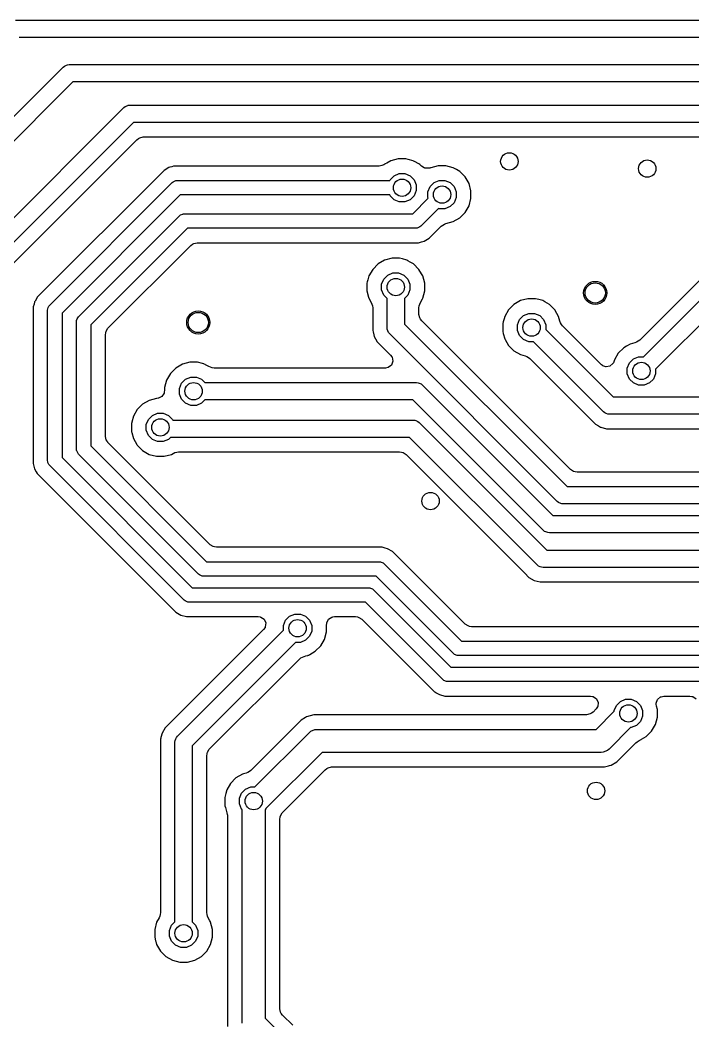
# Model space of a CAD drawing. Header units: inches. Extents: x 0.01 to 5.35, y 0.01 to 3.37.
# Drawn here: x 1.078 to 1.537, y 1.194 to 1.876 of the extents above; entities that cross this region are included whole.
import ezdxf

# ---------------------------------------------------------------- set-up
doc = ezdxf.new("R2010")
doc.units = ezdxf.units.IN
doc.header["$MEASUREMENT"] = 0
doc.layers.add('BLACK', color=250, linetype='CONTINUOUS')

msp = doc.modelspace()

# ---------------------------------------------------------------- linework, layer by layer
at = {"layer": 'BLACK', "linetype": 'CONTINUOUS'}
for p, q in [((1.07507, 1.87586), (2.10019, 1.87586)), ((2.10263, 1.86405), (1.07752, 1.86405)), ((0.88086, 1.61717), (1.10748, 1.84378)), ((1.10748, 1.84378), (1.10837, 1.84452)), ((1.10837, 1.84452), (1.10972, 1.84507)), ((1.10972, 1.84507), (1.1105, 1.8454)), ((1.1105, 1.8454), (1.11165, 1.84551)), ((1.11165, 1.84551), (2.13737, 1.84551)), ((1.1141, 1.8337), (0.88748, 1.60708)), ((2.13737, 1.8337), (1.1141, 1.8337)), ((0.89094, 1.55835), (1.14882, 1.81622)), ((1.14882, 1.81622), (1.14971, 1.81696)), ((1.14971, 1.81696), (1.15157, 1.81773)), ((1.15157, 1.81773), (1.15184, 1.81784)), ((1.15184, 1.81784), (1.15299, 1.81795)), ((1.15299, 1.81795), (2.04687, 1.81795)), ((1.15544, 1.80614), (0.89929, 1.55)), ((2.05255, 1.80614), (1.15544, 1.80614)), ((0.93712, 1.57388), (1.1576, 1.79435)), ((1.1576, 1.79435), (1.15871, 1.79519)), ((1.15871, 1.79519), (1.15962, 1.79568)), ((1.15962, 1.79568), (1.16196, 1.79628)), ((1.16196, 1.79628), (2.0548, 1.79628)), ((1.33073, 1.78001), (1.32803, 1.77845)), ((1.33574, 1.78135), (1.33073, 1.78001)), ((1.33073, 1.78001), (1.33073, 1.78001)), ((1.33073, 1.78001), (1.33073, 1.78001)), ((1.34093, 1.78135), (1.33574, 1.78135)), ((1.3426, 1.7809), (1.34093, 1.78135)), ((1.34093, 1.78135), (1.34093, 1.78135)), ((1.34594, 1.78001), (1.3426, 1.7809)), ((1.3426, 1.7809), (1.3426, 1.7809)), ((1.34623, 1.77984), (1.34594, 1.78001)), ((1.34685, 1.77948), (1.34623, 1.77984)), ((1.34975, 1.77781), (1.34685, 1.77948)), ((1.34685, 1.77948), (1.34685, 1.77948)), ((1.17619, 1.77347), (1.08998, 1.68727)), ((1.17956, 1.77542), (1.17619, 1.77347)), ((1.18018, 1.77559), (1.17956, 1.77542)), ((1.18144, 1.77592), (1.18018, 1.77559)), ((1.18018, 1.77559), (1.18018, 1.77559)), ((1.1827, 1.77626), (1.18144, 1.77592)), ((1.18332, 1.77643), (1.1827, 1.77626)), ((1.1827, 1.77626), (1.1827, 1.77626)), ((1.32275, 1.77643), (1.18332, 1.77643)), ((1.32451, 1.77676), (1.32275, 1.77643)), ((1.32457, 1.77678), (1.32451, 1.77676)), ((1.32593, 1.77731), (1.32457, 1.77678)), ((1.32595, 1.77731), (1.32593, 1.77731)), ((1.32663, 1.77764), (1.32595, 1.77731)), ((1.32692, 1.77781), (1.32663, 1.77764)), ((1.32803, 1.77845), (1.32692, 1.77781)), ((1.35044, 1.77741), (1.34975, 1.77781)), ((1.35157, 1.77627), (1.35044, 1.77741)), ((1.35044, 1.77741), (1.35044, 1.77741)), ((1.35044, 1.77741), (1.35044, 1.77741)), ((1.35343, 1.77511), (1.35157, 1.77627)), ((1.35376, 1.775), (1.35343, 1.77511)), ((1.35651, 1.77487), (1.35376, 1.775)), ((1.35723, 1.77504), (1.35651, 1.77487)), ((1.35782, 1.77524), (1.35723, 1.77504)), ((1.35798, 1.77529), (1.35782, 1.77523)), ((1.35782, 1.77523), (1.35782, 1.77524)), ((1.363, 1.77663), (1.35798, 1.77529)), ((1.36818, 1.77663), (1.363, 1.77663)), ((1.37069, 1.77596), (1.36818, 1.77663)), ((1.36818, 1.77663), (1.36818, 1.77663)), ((1.3732, 1.77529), (1.37069, 1.77596)), ((1.37537, 1.77404), (1.3732, 1.77529)), ((1.37769, 1.7727), (1.37537, 1.77404)), ((1.38136, 1.76903), (1.37769, 1.7727)), ((1.18179, 1.76512), (1.18253, 1.76574)), ((1.18253, 1.76574), (1.18379, 1.76626)), ((1.18253, 1.76574), (1.18253, 1.76574)), ((1.18379, 1.76626), (1.18431, 1.76647)), ((1.18431, 1.76647), (1.18527, 1.76657)), ((1.18431, 1.76647), (1.18431, 1.76647)), ((1.18527, 1.76657), (1.32993, 1.76657)), ((1.32993, 1.76657), (1.33015, 1.76711)), ((1.33015, 1.76711), (1.33287, 1.76983)), ((1.33287, 1.76983), (1.33642, 1.7713)), ((1.33642, 1.7713), (1.34026, 1.7713)), ((1.34026, 1.7713), (1.34381, 1.76983)), ((1.34381, 1.76983), (1.34652, 1.76711)), ((1.34652, 1.76711), (1.34799, 1.76356)), ((1.36012, 1.76511), (1.36367, 1.76658)), ((1.36367, 1.76658), (1.36751, 1.76658)), ((1.36751, 1.76658), (1.37106, 1.76511)), ((1.38395, 1.76453), (1.38136, 1.76903)), ((1.09833, 1.68167), (1.18179, 1.76512)), ((1.34799, 1.75972), (1.34652, 1.75618)), ((1.34799, 1.76356), (1.34799, 1.75972)), ((1.35594, 1.75885), (1.35741, 1.7624)), ((1.35741, 1.7624), (1.36012, 1.76511)), ((1.37106, 1.76511), (1.37377, 1.7624)), ((1.37377, 1.7624), (1.37524, 1.75885)), ((1.3853, 1.75952), (1.38395, 1.76453)), ((1.3853, 1.75433), (1.3853, 1.75952)), ((1.1873, 1.75672), (1.10673, 1.67615)), ((1.32993, 1.75672), (1.1873, 1.75672)), ((1.33015, 1.75618), (1.32993, 1.75672)), ((1.33287, 1.75346), (1.33015, 1.75618)), ((1.33642, 1.75199), (1.33287, 1.75346)), ((1.34381, 1.75346), (1.34026, 1.75199)), ((1.34652, 1.75618), (1.34381, 1.75346)), ((1.34563, 1.74393), (1.35616, 1.75446)), ((1.35594, 1.75501), (1.35594, 1.75885)), ((1.35616, 1.75446), (1.35594, 1.75501)), ((1.37524, 1.75501), (1.37377, 1.75146)), ((1.37524, 1.75885), (1.37524, 1.75501)), ((1.38395, 1.74932), (1.3853, 1.75433)), ((1.34026, 1.75199), (1.33642, 1.75199)), ((1.36312, 1.7475), (1.35115, 1.73553)), ((1.36367, 1.74728), (1.36312, 1.7475)), ((1.36751, 1.74728), (1.36367, 1.74728)), ((1.37106, 1.74875), (1.36751, 1.74728)), ((1.37377, 1.75146), (1.37106, 1.74875)), ((1.38136, 1.74483), (1.38395, 1.74932)), ((1.11802, 1.67379), (1.18671, 1.74249)), ((1.18671, 1.74249), (1.18745, 1.7431)), ((1.18745, 1.7431), (1.18899, 1.74373)), ((1.18745, 1.7431), (1.18745, 1.7431)), ((1.18899, 1.74373), (1.18923, 1.74383)), ((1.18923, 1.74383), (1.19019, 1.74393)), ((1.18923, 1.74383), (1.18923, 1.74383)), ((1.19019, 1.74393), (1.34563, 1.74393)), ((1.36827, 1.73725), (1.3732, 1.73857)), ((1.3732, 1.73857), (1.37769, 1.74116)), ((1.37769, 1.74116), (1.38136, 1.74483)), ((1.19223, 1.73409), (1.12642, 1.66828)), ((1.34767, 1.73409), (1.19223, 1.73409)), ((1.34863, 1.73418), (1.34767, 1.73409)), ((1.34918, 1.73441), (1.34863, 1.73418)), ((1.34863, 1.73418), (1.34863, 1.73418)), ((1.3504, 1.73491), (1.34918, 1.73441)), ((1.35115, 1.73553), (1.3504, 1.73491)), ((1.3504, 1.73491), (1.3504, 1.73491)), ((1.3595, 1.72993), (1.3618, 1.73224)), ((1.3618, 1.73224), (1.36491, 1.73535)), ((1.36491, 1.73535), (1.36603, 1.73618)), ((1.36603, 1.73618), (1.3672, 1.73682)), ((1.3672, 1.73682), (1.36827, 1.73725)), ((1.35149, 1.72473), (1.35337, 1.72523)), ((1.35337, 1.72523), (1.35675, 1.72718)), ((1.35675, 1.72718), (1.3595, 1.72993)), ((1.3595, 1.72993), (1.3595, 1.72993)), ((1.138, 1.66591), (1.19439, 1.7223)), ((1.19439, 1.7223), (1.1955, 1.72313)), ((1.1955, 1.72313), (1.19641, 1.72363)), ((1.19641, 1.72363), (1.19875, 1.72422)), ((1.19875, 1.72422), (1.34961, 1.72422)), ((1.34961, 1.72422), (1.35149, 1.72473)), ((1.34961, 1.72422), (1.34961, 1.72422)), ((1.56065, 1.71837), (1.5002, 1.65792)), ((1.32649, 1.7123), (1.322, 1.70971)), ((1.3315, 1.71364), (1.32649, 1.7123)), ((1.32649, 1.7123), (1.32649, 1.7123)), ((1.33669, 1.71364), (1.3315, 1.71364)), ((1.33859, 1.71313), (1.33669, 1.71364)), ((1.33669, 1.71364), (1.33669, 1.71364)), ((1.3417, 1.7123), (1.33859, 1.71313)), ((1.33859, 1.71313), (1.33859, 1.71313)), ((1.34236, 1.71192), (1.3417, 1.7123)), ((1.34395, 1.711), (1.34236, 1.71192)), ((1.31833, 1.70604), (1.31573, 1.70154)), ((1.322, 1.7097), (1.31833, 1.70604)), ((1.31833, 1.70604), (1.31833, 1.70604)), ((1.31833, 1.70604), (1.31833, 1.70604)), ((1.322, 1.70971), (1.322, 1.7097)), ((1.322, 1.7097), (1.322, 1.7097)), ((1.34619, 1.7097), (1.34395, 1.711)), ((1.34986, 1.70604), (1.34619, 1.7097)), ((1.35165, 1.70293), (1.34986, 1.70604)), ((1.50272, 1.64648), (1.56616, 1.70992)), ((1.31466, 1.69754), (1.31439, 1.69653)), ((1.31502, 1.69888), (1.31466, 1.69754)), ((1.31573, 1.70154), (1.31502, 1.69888)), ((1.31502, 1.69888), (1.31502, 1.69888)), ((1.32444, 1.69586), (1.32591, 1.69941)), ((1.32591, 1.69941), (1.32863, 1.70212)), ((1.32863, 1.70212), (1.33217, 1.70359)), ((1.33217, 1.70359), (1.33601, 1.70359)), ((1.33601, 1.70359), (1.33956, 1.70212)), ((1.33956, 1.70212), (1.34228, 1.69941)), ((1.34228, 1.69941), (1.34375, 1.69586)), ((1.3524, 1.70164), (1.35165, 1.70293)), ((1.35246, 1.70154), (1.3524, 1.70164)), ((1.3538, 1.69653), (1.35246, 1.70154)), ((1.57278, 1.69984), (1.51107, 1.63813)), ((1.31439, 1.69653), (1.31439, 1.69134)), ((1.31439, 1.69134), (1.31552, 1.68713)), ((1.32444, 1.69202), (1.32444, 1.69586)), ((1.32591, 1.68847), (1.32444, 1.69202)), ((1.34375, 1.69202), (1.34228, 1.68847)), ((1.34375, 1.69586), (1.34375, 1.69202)), ((1.35246, 1.68633), (1.3538, 1.69134)), ((1.3538, 1.69134), (1.3538, 1.69653)), ((1.08803, 1.6839), (1.08763, 1.68237)), ((1.08836, 1.68445), (1.08803, 1.6839)), ((1.08998, 1.68727), (1.08836, 1.68445)), ((1.08836, 1.68445), (1.08836, 1.68445)), ((1.08998, 1.68727), (1.08998, 1.68727)), ((1.31552, 1.68713), (1.31573, 1.68633)), ((1.31573, 1.68633), (1.31573, 1.68633)), ((1.31573, 1.68633), (1.31735, 1.68353)), ((1.32819, 1.68619), (1.32591, 1.68847)), ((1.32819, 1.66638), (1.32819, 1.68619)), ((1.34228, 1.68847), (1.34, 1.68619)), ((1.34, 1.68619), (1.34, 1.66882)), ((1.35084, 1.68353), (1.35229, 1.68604)), ((1.35229, 1.68604), (1.35246, 1.68633)), ((1.41901, 1.68474), (1.41452, 1.68215)), ((1.42402, 1.68608), (1.41901, 1.68474)), ((1.41901, 1.68474), (1.41901, 1.68474)), ((1.42921, 1.68608), (1.42402, 1.68608)), ((1.43162, 1.68544), (1.42921, 1.68608)), ((1.42921, 1.68608), (1.42921, 1.68608)), ((1.43422, 1.68474), (1.43162, 1.68544)), ((1.43568, 1.6839), (1.43422, 1.68474)), ((1.43871, 1.68215), (1.43568, 1.6839)), ((1.43568, 1.6839), (1.43568, 1.6839)), ((1.43568, 1.6839), (1.43568, 1.6839)), ((1.08708, 1.68032), (1.08703, 1.68014)), ((1.08703, 1.68014), (1.08703, 1.67999)), ((1.08703, 1.67999), (1.08703, 1.57388)), ((1.08712, 1.68049), (1.08708, 1.68032)), ((1.08714, 1.68056), (1.08712, 1.68049)), ((1.08712, 1.68049), (1.08712, 1.68049)), ((1.08712, 1.68049), (1.08712, 1.68049)), ((1.08763, 1.68237), (1.08714, 1.68056)), ((1.08714, 1.68056), (1.08714, 1.68056)), ((1.08763, 1.68237), (1.08763, 1.68237)), ((1.09689, 1.67819), (1.09698, 1.67915)), ((1.09689, 1.57583), (1.09689, 1.67819)), ((1.09698, 1.67915), (1.097, 1.67918)), ((1.097, 1.67918), (1.09732, 1.67996)), ((1.09732, 1.67996), (1.09772, 1.68092)), ((1.09772, 1.68092), (1.09833, 1.68167)), ((1.09772, 1.68092), (1.09772, 1.68092)), ((1.31735, 1.68353), (1.31784, 1.68235)), ((1.31784, 1.68235), (1.31816, 1.68115)), ((1.31816, 1.68115), (1.31833, 1.67989)), ((1.31833, 1.67989), (1.31833, 1.6643)), ((1.34986, 1.67989), (1.35003, 1.68115)), ((1.34986, 1.67534), (1.34986, 1.67989)), ((1.35003, 1.68115), (1.35035, 1.68235)), ((1.35035, 1.68235), (1.35084, 1.68353)), ((1.41085, 1.67848), (1.40825, 1.67398)), ((1.41451, 1.68215), (1.41085, 1.67848)), ((1.41085, 1.67848), (1.41085, 1.67848)), ((1.41085, 1.67848), (1.41085, 1.67848)), ((1.41452, 1.68215), (1.41451, 1.68215)), ((1.41452, 1.68215), (1.41452, 1.68215)), ((1.44238, 1.67848), (1.43871, 1.68215)), ((1.44385, 1.67593), (1.44238, 1.67848)), ((1.10673, 1.67615), (1.10673, 1.57787)), ((1.11657, 1.67031), (1.11667, 1.67128)), ((1.11657, 1.5837), (1.11657, 1.67031)), ((1.11667, 1.67129), (1.11708, 1.67226)), ((1.11667, 1.67128), (1.11667, 1.67129)), ((1.11708, 1.67226), (1.1174, 1.67305)), ((1.1174, 1.67305), (1.11802, 1.67379)), ((1.1174, 1.67305), (1.1174, 1.67305)), ((1.35046, 1.673), (1.34986, 1.67534)), ((1.35096, 1.6721), (1.35046, 1.673)), ((1.35179, 1.67098), (1.35096, 1.6721)), ((1.45308, 1.56969), (1.35179, 1.67098)), ((1.40725, 1.67024), (1.40694, 1.66909)), ((1.40779, 1.67226), (1.40725, 1.67024)), ((1.40825, 1.67398), (1.40779, 1.67226)), ((1.40779, 1.67226), (1.40779, 1.67226)), ((1.40779, 1.67226), (1.40779, 1.67226)), ((1.40825, 1.67398), (1.40825, 1.67398)), ((1.40825, 1.67398), (1.40825, 1.67398)), ((1.41696, 1.6683), (1.41843, 1.67185)), ((1.41843, 1.67185), (1.42115, 1.67456)), ((1.42115, 1.67456), (1.42469, 1.67603)), ((1.42469, 1.67603), (1.42853, 1.67603)), ((1.42853, 1.67603), (1.43208, 1.67456)), ((1.43208, 1.67456), (1.4348, 1.67185)), ((1.4348, 1.67185), (1.43627, 1.6683)), ((1.44498, 1.67398), (1.44385, 1.67593)), ((1.44581, 1.67086), (1.44498, 1.67398)), ((1.4463, 1.66968), (1.44581, 1.67086)), ((1.12642, 1.66828), (1.12642, 1.58574)), ((1.13648, 1.66284), (1.13677, 1.66384)), ((1.13677, 1.66384), (1.138, 1.66591)), ((1.31833, 1.6643), (1.31855, 1.66348)), ((1.31855, 1.66348), (1.31855, 1.66348)), ((1.31855, 1.66348), (1.31909, 1.66147)), ((1.3283, 1.66523), (1.32819, 1.66638)), ((1.32918, 1.6631), (1.3283, 1.66523)), ((1.34, 1.66882), (1.45071, 1.55811)), ((1.40694, 1.66909), (1.40691, 1.66897)), ((1.40691, 1.66897), (1.40691, 1.66897)), ((1.40691, 1.66897), (1.40691, 1.66378)), ((1.40691, 1.66378), (1.40727, 1.66242)), ((1.41696, 1.66446), (1.41696, 1.6683)), ((1.41843, 1.66091), (1.41696, 1.66446)), ((1.43627, 1.6683), (1.43627, 1.66508)), ((1.43627, 1.66508), (1.47213, 1.62922)), ((1.44692, 1.6686), (1.4463, 1.66968)), ((1.4477, 1.66759), (1.44692, 1.6686)), ((1.47417, 1.64112), (1.4477, 1.66759)), ((1.13628, 1.66147), (1.13648, 1.66284)), ((1.13628, 1.60102), (1.13628, 1.66147)), ((1.31909, 1.66147), (1.3194, 1.66029)), ((1.3194, 1.66029), (1.32028, 1.65877)), ((1.32028, 1.65877), (1.32148, 1.6567)), ((1.32148, 1.6567), (1.32148, 1.6567)), ((1.32148, 1.6567), (1.3305, 1.64767)), ((1.32992, 1.6622), (1.32918, 1.6631)), ((1.44409, 1.54803), (1.32992, 1.6622)), ((1.40727, 1.66242), (1.40825, 1.65877)), ((1.40825, 1.65877), (1.40856, 1.65824)), ((1.40856, 1.65824), (1.41085, 1.65428)), ((1.42115, 1.65819), (1.41843, 1.66091)), ((1.42469, 1.65672), (1.42115, 1.65819)), ((1.42792, 1.65672), (1.42469, 1.65672)), ((1.46378, 1.62086), (1.42792, 1.65672)), ((1.49919, 1.65714), (1.49812, 1.65652)), ((1.5002, 1.65792), (1.49919, 1.65714)), ((1.41085, 1.65428), (1.41085, 1.65428)), ((1.41085, 1.65428), (1.41085, 1.65428)), ((1.41085, 1.65428), (1.41452, 1.65061)), ((1.41452, 1.65061), (1.41901, 1.64802)), ((1.48932, 1.6526), (1.48565, 1.64893)), ((1.49112, 1.65364), (1.48932, 1.6526)), ((1.48932, 1.6526), (1.48932, 1.6526)), ((1.49381, 1.65519), (1.49112, 1.65364)), ((1.49694, 1.65603), (1.49381, 1.65519)), ((1.49381, 1.65519), (1.49381, 1.65519)), ((1.49381, 1.65519), (1.49381, 1.65519)), ((1.49381, 1.65519), (1.49381, 1.65519)), ((1.49812, 1.65652), (1.49694, 1.65603)), ((1.3305, 1.64767), (1.33134, 1.64656)), ((1.33214, 1.64348), (1.33117, 1.6409)), ((1.33134, 1.64656), (1.33155, 1.64617)), ((1.33155, 1.64617), (1.33214, 1.64348)), ((1.41901, 1.64802), (1.41901, 1.64802)), ((1.41901, 1.64802), (1.41901, 1.64802)), ((1.41901, 1.64802), (1.42214, 1.64718)), ((1.42214, 1.64718), (1.42331, 1.64669)), ((1.42331, 1.64669), (1.42439, 1.64607)), ((1.42439, 1.64607), (1.4254, 1.64529)), ((1.4254, 1.64529), (1.45534, 1.61536)), ((1.48285, 1.64366), (1.4823, 1.64238)), ((1.48306, 1.64444), (1.48285, 1.64366)), ((1.48565, 1.64893), (1.48306, 1.64444)), ((1.48306, 1.64444), (1.48306, 1.64444)), ((1.48565, 1.64893), (1.48565, 1.64893)), ((1.49323, 1.6423), (1.49595, 1.64501)), ((1.49595, 1.64501), (1.4995, 1.64648)), ((1.4995, 1.64648), (1.50272, 1.64648)), ((1.1842, 1.63884), (1.18053, 1.63517)), ((1.18869, 1.64143), (1.1842, 1.63884)), ((1.1842, 1.63884), (1.1842, 1.63884)), ((1.1842, 1.63884), (1.1842, 1.63884)), ((1.19371, 1.64278), (1.18869, 1.64143)), ((1.18869, 1.64143), (1.18869, 1.64143)), ((1.19889, 1.64278), (1.19371, 1.64278)), ((1.20236, 1.64185), (1.19889, 1.64278)), ((1.19889, 1.64278), (1.19889, 1.64278)), ((1.20328, 1.6416), (1.20236, 1.64185)), ((1.20361, 1.64156), (1.20328, 1.6416)), ((1.2042, 1.64131), (1.20361, 1.64156)), ((1.20446, 1.64111), (1.2042, 1.64131)), ((1.20671, 1.63981), (1.20446, 1.64111)), ((1.20789, 1.63933), (1.20671, 1.63981)), ((1.20909, 1.639), (1.20789, 1.63933)), ((1.21035, 1.63884), (1.20909, 1.639)), ((1.32698, 1.63884), (1.21035, 1.63884)), ((1.32869, 1.63915), (1.32698, 1.63884)), ((1.32897, 1.63925), (1.32869, 1.63915)), ((1.33117, 1.6409), (1.32897, 1.63925)), ((1.32897, 1.63925), (1.32897, 1.63925)), ((1.47488, 1.64053), (1.47417, 1.64112)), ((1.47505, 1.64042), (1.47488, 1.64053)), ((1.4772, 1.63962), (1.47505, 1.64042)), ((1.47727, 1.63961), (1.4772, 1.63962)), ((1.47998, 1.64007), (1.47727, 1.63961)), ((1.47727, 1.63961), (1.47727, 1.63961)), ((1.48202, 1.64192), (1.47998, 1.64007)), ((1.4823, 1.64238), (1.48202, 1.64192)), ((1.49176, 1.63875), (1.49323, 1.6423)), ((1.49176, 1.63491), (1.49176, 1.63875)), ((1.51107, 1.63813), (1.51107, 1.63491)), ((1.17794, 1.63068), (1.17659, 1.62567)), ((1.18053, 1.63517), (1.17794, 1.63068)), ((1.17794, 1.63068), (1.17794, 1.63068)), ((1.18053, 1.63517), (1.18053, 1.63517)), ((1.18053, 1.63517), (1.18053, 1.63517)), ((1.18812, 1.62854), (1.19083, 1.63125)), ((1.19083, 1.63125), (1.19438, 1.63272)), ((1.19438, 1.63272), (1.19822, 1.63272)), ((1.19822, 1.63272), (1.20177, 1.63125)), ((1.20177, 1.63125), (1.20405, 1.62898)), ((1.49323, 1.63136), (1.49176, 1.63491)), ((1.49595, 1.62865), (1.49323, 1.63136)), ((1.5096, 1.63136), (1.50689, 1.62865)), ((1.51107, 1.63491), (1.5096, 1.63136)), ((1.17659, 1.62371), (1.1764, 1.62233)), ((1.17659, 1.62567), (1.17659, 1.62371)), ((1.18665, 1.62499), (1.18812, 1.62854)), ((1.18665, 1.62115), (1.18665, 1.62499)), ((1.20405, 1.62898), (1.34815, 1.62898)), ((1.34815, 1.62898), (1.34931, 1.62886)), ((1.34931, 1.62886), (1.35009, 1.62854)), ((1.35009, 1.62854), (1.35143, 1.62798)), ((1.35143, 1.62798), (1.35233, 1.62725)), ((1.35233, 1.62725), (1.44115, 1.53843)), ((1.47213, 1.62922), (1.48221, 1.61913)), ((1.4995, 1.62718), (1.49595, 1.62865)), ((1.50334, 1.62718), (1.4995, 1.62718)), ((1.50689, 1.62865), (1.50334, 1.62718)), ((1.1661, 1.61678), (1.16161, 1.61419)), ((1.17111, 1.61813), (1.1661, 1.61678)), ((1.1661, 1.61678), (1.1661, 1.61678)), ((1.17119, 1.61813), (1.17111, 1.61813)), ((1.17223, 1.61824), (1.17119, 1.61813)), ((1.17252, 1.6183), (1.17223, 1.61824)), ((1.17468, 1.61938), (1.17252, 1.6183)), ((1.17474, 1.61943), (1.17468, 1.61938)), ((1.17622, 1.62174), (1.17474, 1.61943)), ((1.1764, 1.62233), (1.17622, 1.62174)), ((1.18812, 1.6176), (1.18665, 1.62115)), ((1.19083, 1.61489), (1.18812, 1.6176)), ((1.20405, 1.61717), (1.20177, 1.61489)), ((1.34571, 1.61717), (1.20405, 1.61717)), ((1.43453, 1.52834), (1.34571, 1.61717)), ((1.47559, 1.60905), (1.46378, 1.62086)), ((1.48221, 1.61913), (1.71972, 1.61913)), ((1.15794, 1.61052), (1.15534, 1.60603)), ((1.1616, 1.61419), (1.15794, 1.61052)), ((1.15794, 1.61052), (1.15794, 1.61052)), ((1.15794, 1.61052), (1.15794, 1.61052)), ((1.16161, 1.61419), (1.1616, 1.61419)), ((1.16161, 1.61419), (1.16161, 1.61419)), ((1.19438, 1.61342), (1.19083, 1.61489)), ((1.19822, 1.61342), (1.19438, 1.61342)), ((1.20177, 1.61489), (1.19822, 1.61342)), ((1.45534, 1.61536), (1.45534, 1.61536)), ((1.45534, 1.61536), (1.47008, 1.60061)), ((1.47648, 1.60832), (1.47559, 1.60905)), ((1.15534, 1.60603), (1.15427, 1.60204)), ((1.15534, 1.60603), (1.15534, 1.60603)), ((1.15534, 1.60603), (1.15534, 1.60603)), ((1.15534, 1.60603), (1.15534, 1.60603)), ((1.16405, 1.60034), (1.16552, 1.60389)), ((1.16552, 1.60389), (1.16824, 1.60661)), ((1.16824, 1.60661), (1.17178, 1.60808)), ((1.17178, 1.60808), (1.17562, 1.60808)), ((1.17562, 1.60808), (1.17917, 1.60661)), ((1.17917, 1.60661), (1.18189, 1.60389)), ((1.18189, 1.60389), (1.1821, 1.60339)), ((1.1821, 1.60339), (1.34591, 1.60339)), ((1.34591, 1.60339), (1.34706, 1.60327)), ((1.34706, 1.60327), (1.34769, 1.60301)), ((1.34769, 1.60301), (1.34919, 1.60239)), ((1.34919, 1.60239), (1.35008, 1.60166)), ((1.4773, 1.60798), (1.47648, 1.60832)), ((1.47861, 1.60744), (1.4773, 1.60798)), ((1.47976, 1.60732), (1.47861, 1.60744)), ((1.72217, 1.60732), (1.47976, 1.60732)), ((1.13628, 1.59226), (1.13628, 1.60102)), ((1.15421, 1.60179), (1.154, 1.60102)), ((1.154, 1.60102), (1.154, 1.59583)), ((1.154, 1.60102), (1.154, 1.60102)), ((1.154, 1.59583), (1.15412, 1.59537)), ((1.15412, 1.59537), (1.15422, 1.59501)), ((1.15427, 1.60204), (1.15421, 1.60179)), ((1.16405, 1.5965), (1.16405, 1.60034)), ((1.16552, 1.59295), (1.16405, 1.5965)), ((1.35008, 1.60166), (1.43693, 1.5148)), ((1.47008, 1.60061), (1.47213, 1.59943)), ((1.47213, 1.59943), (1.47349, 1.59864)), ((1.47349, 1.59864), (1.47368, 1.59854)), ((1.47368, 1.59854), (1.47769, 1.59746)), ((1.47769, 1.59746), (1.47769, 1.59746)), ((1.47769, 1.59746), (1.64523, 1.59746)), ((1.13688, 1.58992), (1.13628, 1.59226)), ((1.13737, 1.58901), (1.13688, 1.58992)), ((1.138, 1.58811), (1.13737, 1.58901)), ((1.15422, 1.59501), (1.15422, 1.59501)), ((1.15422, 1.59501), (1.15534, 1.59082)), ((1.15534, 1.59082), (1.15646, 1.58888)), ((1.15646, 1.58888), (1.15775, 1.58665)), ((1.16824, 1.59024), (1.16552, 1.59295)), ((1.17178, 1.58877), (1.16824, 1.59024)), ((1.17562, 1.58877), (1.17178, 1.58877)), ((1.17917, 1.59024), (1.17562, 1.58877)), ((1.18051, 1.59157), (1.17917, 1.59024)), ((1.34346, 1.59157), (1.18051, 1.59157)), ((1.43031, 1.50472), (1.34346, 1.59157)), ((1.11667, 1.58274), (1.11657, 1.5837)), ((1.11681, 1.58241), (1.11667, 1.58274)), ((1.11667, 1.58274), (1.11667, 1.58274)), ((1.1174, 1.58097), (1.11681, 1.58241)), ((1.12642, 1.58574), (1.20523, 1.50693)), ((1.13813, 1.58803), (1.138, 1.58811)), ((1.13821, 1.5879), (1.13813, 1.58803)), ((1.20759, 1.51851), (1.13821, 1.5879)), ((1.15775, 1.58665), (1.15794, 1.58632)), ((1.15794, 1.58632), (1.16161, 1.58265)), ((1.16161, 1.58265), (1.1661, 1.58006)), ((1.18486, 1.58155), (1.18612, 1.58171)), ((1.18612, 1.58171), (1.33665, 1.58171)), ((1.33665, 1.58171), (1.33803, 1.58151)), ((1.09698, 1.57487), (1.09689, 1.57583)), ((1.09712, 1.57453), (1.09698, 1.57487)), ((1.09698, 1.57487), (1.09698, 1.57487)), ((1.10673, 1.57787), (1.19538, 1.48921)), ((1.11802, 1.58022), (1.1174, 1.58097)), ((1.1174, 1.58097), (1.1174, 1.58097)), ((1.19971, 1.49853), (1.11802, 1.58022)), ((1.1661, 1.58006), (1.17111, 1.57872)), ((1.17111, 1.57872), (1.17111, 1.57872)), ((1.17111, 1.57872), (1.1763, 1.57872)), ((1.1763, 1.57872), (1.18131, 1.58006)), ((1.1763, 1.57872), (1.1763, 1.57872)), ((1.18131, 1.58006), (1.18248, 1.58074)), ((1.18248, 1.58074), (1.18366, 1.58122)), ((1.18366, 1.58122), (1.18486, 1.58155)), ((1.33803, 1.58151), (1.33902, 1.58122)), ((1.33902, 1.58122), (1.3411, 1.57999)), ((1.3411, 1.57999), (1.42166, 1.49943)), ((1.08703, 1.57388), (1.08703, 1.57388)), ((1.08703, 1.57388), (1.0875, 1.57211)), ((1.08703, 1.57388), (1.08703, 1.57388)), ((1.08703, 1.57388), (1.08703, 1.57388)), ((1.0875, 1.57211), (1.0875, 1.57211)), ((1.0875, 1.57211), (1.0875, 1.57211)), ((1.0875, 1.57211), (1.08803, 1.57012)), ((1.08803, 1.57012), (1.08804, 1.57012)), ((1.08804, 1.57012), (1.0892, 1.56811)), ((1.0892, 1.56811), (1.08985, 1.56698)), ((1.09772, 1.57309), (1.09712, 1.57453)), ((1.09833, 1.57235), (1.09772, 1.57309)), ((1.09772, 1.57309), (1.09772, 1.57309)), ((1.18987, 1.48081), (1.09833, 1.57235)), ((1.45515, 1.56846), (1.45308, 1.56969)), ((1.45615, 1.56817), (1.45515, 1.56846)), ((1.45752, 1.56797), (1.45615, 1.56817)), ((1.08985, 1.56698), (1.08998, 1.56675)), ((1.08998, 1.56675), (1.08998, 1.56675)), ((1.08998, 1.56675), (1.08998, 1.56675)), ((1.08998, 1.56675), (1.18427, 1.47246)), ((1.6806, 1.56797), (1.45752, 1.56797)), ((1.45071, 1.55811), (1.67852, 1.55811)), ((1.44499, 1.54729), (1.44409, 1.54803)), ((1.44649, 1.54667), (1.44499, 1.54729)), ((1.44712, 1.54641), (1.44649, 1.54667)), ((1.44827, 1.5463), (1.44712, 1.54641)), ((1.67608, 1.5463), (1.44827, 1.5463)), ((1.44115, 1.53843), (1.6648, 1.53843)), ((1.43542, 1.52761), (1.43453, 1.52834)), ((1.43622, 1.52728), (1.43542, 1.52761)), ((1.43755, 1.52673), (1.43622, 1.52728)), ((1.4387, 1.52661), (1.43755, 1.52673)), ((1.66236, 1.52661), (1.4387, 1.52661)), ((1.20967, 1.51728), (1.20759, 1.51851)), ((1.21066, 1.51699), (1.20967, 1.51728)), ((1.21204, 1.51679), (1.21066, 1.51699)), ((1.32468, 1.51679), (1.21204, 1.51679)), ((1.3268, 1.51622), (1.32468, 1.51679)), ((1.32468, 1.51679), (1.32468, 1.51679)), ((1.32468, 1.51679), (1.32468, 1.51679)), ((1.32844, 1.51578), (1.3268, 1.51622)), ((1.3268, 1.51622), (1.3268, 1.51622)), ((1.33181, 1.51384), (1.32844, 1.51578)), ((1.32844, 1.51578), (1.32844, 1.51578)), ((1.32844, 1.51578), (1.32844, 1.51578)), ((1.38127, 1.46438), (1.33181, 1.51384)), ((1.33181, 1.51384), (1.33181, 1.51384)), ((1.43693, 1.5148), (1.60981, 1.5148)), ((1.20523, 1.50693), (1.32273, 1.50693)), ((1.32273, 1.50693), (1.32369, 1.50683)), ((1.32369, 1.50683), (1.32369, 1.50683)), ((1.32369, 1.50683), (1.32408, 1.50667)), ((1.32408, 1.50667), (1.32547, 1.5061)), ((1.32547, 1.5061), (1.32547, 1.5061)), ((1.32547, 1.5061), (1.32621, 1.50549)), ((1.32621, 1.50549), (1.3789, 1.4528)), ((1.43121, 1.50399), (1.43031, 1.50472)), ((1.43232, 1.50353), (1.43121, 1.50399)), ((1.43334, 1.50311), (1.43232, 1.50353)), ((1.43449, 1.50299), (1.43334, 1.50311)), ((1.60981, 1.50299), (1.43449, 1.50299)), ((1.20045, 1.49792), (1.19971, 1.49853)), ((1.20171, 1.4974), (1.20045, 1.49792)), ((1.20045, 1.49792), (1.20045, 1.49792)), ((1.20223, 1.49718), (1.20171, 1.4974)), ((1.20319, 1.49709), (1.20223, 1.49718)), ((1.20223, 1.49718), (1.20223, 1.49718)), ((1.32069, 1.49709), (1.20319, 1.49709)), ((1.37339, 1.44439), (1.32069, 1.49709)), ((1.42166, 1.49943), (1.42166, 1.49943)), ((1.42166, 1.49943), (1.4217, 1.49939)), ((1.4217, 1.49939), (1.42187, 1.49922)), ((1.42187, 1.49922), (1.42187, 1.49922)), ((1.42187, 1.49922), (1.42481, 1.49628)), ((1.42481, 1.49628), (1.4284, 1.4942)), ((1.4284, 1.4942), (1.43241, 1.49313)), ((1.43241, 1.49313), (1.43241, 1.49313)), ((1.43241, 1.49313), (1.43686, 1.49313)), ((1.43686, 1.49313), (1.43694, 1.49313)), ((1.43694, 1.49313), (1.43694, 1.49313)), ((1.43694, 1.49313), (1.60351, 1.49313)), ((1.19538, 1.48921), (1.31539, 1.48921)), ((1.31539, 1.48921), (1.31635, 1.48912)), ((1.31635, 1.48912), (1.31635, 1.48912)), ((1.31635, 1.48912), (1.31687, 1.4889)), ((1.31687, 1.4889), (1.31813, 1.48838)), ((1.31813, 1.48838), (1.31813, 1.48838)), ((1.31813, 1.48838), (1.31887, 1.48777)), ((1.31887, 1.48777), (1.37157, 1.43508)), ((1.19061, 1.4802), (1.18987, 1.48081)), ((1.19239, 1.47946), (1.19061, 1.4802)), ((1.19335, 1.47937), (1.19239, 1.47946)), ((1.19239, 1.47946), (1.19239, 1.47946)), ((1.31336, 1.47937), (1.19335, 1.47937)), ((1.36605, 1.42668), (1.31336, 1.47937)), ((1.18427, 1.47246), (1.18764, 1.47052)), ((1.18764, 1.47052), (1.1914, 1.46951)), ((1.1914, 1.46951), (1.1914, 1.46951)), ((1.1914, 1.46951), (1.24023, 1.46951)), ((1.24023, 1.46951), (1.24161, 1.46931)), ((1.24161, 1.46931), (1.24204, 1.46918)), ((1.24204, 1.46918), (1.24435, 1.4677)), ((1.24435, 1.4677), (1.24549, 1.4652)), ((1.25751, 1.46357), (1.25898, 1.46712)), ((1.25898, 1.46712), (1.2617, 1.46984)), ((1.2617, 1.46984), (1.26525, 1.47131)), ((1.26525, 1.47131), (1.26909, 1.47131)), ((1.26909, 1.47131), (1.27263, 1.46984)), ((1.27263, 1.46984), (1.27535, 1.46712)), ((1.27535, 1.46712), (1.27682, 1.46357)), ((1.2871, 1.46523), (1.28827, 1.46772)), ((1.28827, 1.46772), (1.29057, 1.46917)), ((1.29057, 1.46917), (1.29108, 1.46932)), ((1.29108, 1.46932), (1.29243, 1.46951)), ((1.29243, 1.46951), (1.30655, 1.46951)), ((1.30655, 1.46951), (1.30792, 1.46931)), ((1.30792, 1.46931), (1.30892, 1.46902)), ((1.30892, 1.46902), (1.31099, 1.46779)), ((1.31099, 1.46779), (1.33601, 1.44276)), ((1.24399, 1.46077), (1.17693, 1.39371)), ((1.18537, 1.38821), (1.25751, 1.46035)), ((1.24498, 1.4622), (1.24399, 1.46077)), ((1.2451, 1.46247), (1.24498, 1.4622)), ((1.24549, 1.4652), (1.2451, 1.46247)), ((1.2451, 1.46247), (1.2451, 1.46247)), ((1.25751, 1.46035), (1.25751, 1.46357)), ((1.27682, 1.45973), (1.27535, 1.45619)), ((1.27682, 1.46357), (1.27682, 1.45973)), ((1.28553, 1.45405), (1.28687, 1.45906)), ((1.28687, 1.46339), (1.28693, 1.46414)), ((1.28687, 1.45906), (1.28687, 1.46339)), ((1.28693, 1.46414), (1.28699, 1.46457)), ((1.28699, 1.46457), (1.2871, 1.46523)), ((1.28699, 1.46457), (1.28699, 1.46457)), ((1.38334, 1.46315), (1.38127, 1.46438)), ((1.38434, 1.46286), (1.38334, 1.46315)), ((1.38571, 1.46266), (1.38434, 1.46286)), ((1.68053, 1.46266), (1.38571, 1.46266)), ((1.27263, 1.45347), (1.26909, 1.452)), ((1.27535, 1.45619), (1.27263, 1.45347)), ((1.28293, 1.44955), (1.28553, 1.45405)), ((1.3789, 1.4528), (1.67858, 1.4528)), ((1.26586, 1.452), (1.19545, 1.38159)), ((1.26909, 1.452), (1.26586, 1.452)), ((1.27561, 1.44378), (1.27926, 1.44589)), ((1.27926, 1.44589), (1.28293, 1.44955)), ((1.20703, 1.37922), (1.26838, 1.44057)), ((1.26838, 1.44057), (1.26939, 1.44135)), ((1.26939, 1.44135), (1.27047, 1.44197)), ((1.27047, 1.44197), (1.27164, 1.44245)), ((1.27164, 1.44245), (1.2728, 1.44276)), ((1.2728, 1.44276), (1.27415, 1.44313)), ((1.27415, 1.44313), (1.27446, 1.44321)), ((1.27446, 1.44321), (1.27477, 1.44329)), ((1.27477, 1.44329), (1.27518, 1.4434)), ((1.27477, 1.44329), (1.27477, 1.44329)), ((1.27518, 1.4434), (1.27561, 1.44378)), ((1.33601, 1.44276), (1.36045, 1.41833)), ((1.37413, 1.44378), (1.37339, 1.44439)), ((1.37591, 1.44305), (1.37413, 1.44378)), ((1.37687, 1.44295), (1.37591, 1.44305)), ((1.67654, 1.44295), (1.37687, 1.44295)), ((1.37157, 1.43508), (1.67124, 1.43508)), ((1.36679, 1.42607), (1.36605, 1.42668)), ((1.36857, 1.42533), (1.36679, 1.42607)), ((1.36953, 1.42524), (1.36857, 1.42533)), ((1.66921, 1.42524), (1.36953, 1.42524)), ((1.36045, 1.41833), (1.36048, 1.41831)), ((1.36048, 1.41831), (1.36058, 1.41825)), ((1.36058, 1.41825), (1.36125, 1.41787)), ((1.36125, 1.41787), (1.36152, 1.41771)), ((1.36152, 1.41771), (1.36382, 1.41638)), ((1.36382, 1.41638), (1.36758, 1.41537)), ((1.36758, 1.41537), (1.36758, 1.41537)), ((1.36758, 1.41537), (1.46678, 1.41537)), ((1.46678, 1.41537), (1.46815, 1.41518)), ((1.46815, 1.41518), (1.46858, 1.41505)), ((1.46858, 1.41505), (1.4709, 1.41356)), ((1.4709, 1.41356), (1.47204, 1.41106)), ((1.48438, 1.40905), (1.48709, 1.41177)), ((1.48709, 1.41177), (1.49064, 1.41324)), ((1.49064, 1.41324), (1.49448, 1.41324)), ((1.49448, 1.41324), (1.49803, 1.41177)), ((1.49803, 1.41177), (1.50074, 1.40905)), ((1.51148, 1.41048), (1.51231, 1.4131)), ((1.51231, 1.4131), (1.51443, 1.41485)), ((1.51443, 1.41485), (1.51474, 1.41498)), ((1.51474, 1.41498), (1.51666, 1.41537)), ((1.51666, 1.41537), (1.53446, 1.41537)), ((1.53446, 1.41537), (1.53584, 1.41518)), ((1.53584, 1.41518), (1.53636, 1.41502)), ((1.53636, 1.41502), (1.53868, 1.41354)), ((1.46844, 1.40454), (1.46733, 1.40371)), ((1.47053, 1.40664), (1.46844, 1.40454)), ((1.47152, 1.40806), (1.47053, 1.40664)), ((1.4706, 1.39276), (1.48291, 1.40506)), ((1.47165, 1.40834), (1.47152, 1.40806)), ((1.47204, 1.41106), (1.47165, 1.40834)), ((1.47165, 1.40834), (1.47165, 1.40834)), ((1.48291, 1.4055), (1.48438, 1.40905)), ((1.48291, 1.40506), (1.48291, 1.4055)), ((1.50074, 1.40905), (1.50221, 1.4055)), ((1.50221, 1.4055), (1.50221, 1.40166)), ((1.51146, 1.40993), (1.51148, 1.41048)), ((1.51163, 1.40855), (1.51146, 1.40993)), ((1.51146, 1.40993), (1.51146, 1.40993)), ((1.51226, 1.40618), (1.51163, 1.40855)), ((1.51226, 1.40099), (1.51226, 1.40618)), ((1.26968, 1.39907), (1.23536, 1.36476)), ((1.27252, 1.40072), (1.26968, 1.39907)), ((1.26968, 1.39907), (1.26968, 1.39907)), ((1.27332, 1.4013), (1.27252, 1.40072)), ((1.27823, 1.40262), (1.27332, 1.4013)), ((1.46408, 1.40262), (1.27823, 1.40262)), ((1.46642, 1.40322), (1.46408, 1.40262)), ((1.46733, 1.40371), (1.46642, 1.40322)), ((1.50074, 1.39811), (1.49803, 1.3954)), ((1.50221, 1.40166), (1.50074, 1.39811)), ((1.51092, 1.39598), (1.51226, 1.40099)), ((1.17693, 1.39371), (1.17485, 1.39012)), ((1.17693, 1.39371), (1.17693, 1.39371)), ((1.17693, 1.39371), (1.17693, 1.39371)), ((1.275, 1.39045), (1.27619, 1.39143)), ((1.27619, 1.39143), (1.27903, 1.3926)), ((1.27903, 1.3926), (1.28057, 1.39276)), ((1.28057, 1.39276), (1.4706, 1.39276)), ((1.49404, 1.39393), (1.47943, 1.37931)), ((1.49448, 1.39393), (1.49404, 1.39393)), ((1.49803, 1.3954), (1.49448, 1.39393)), ((1.50466, 1.38781), (1.50833, 1.39148)), ((1.50833, 1.39148), (1.51092, 1.39598)), ((1.17392, 1.38666), (1.17378, 1.38611)), ((1.17378, 1.38611), (1.17378, 1.26791)), ((1.17407, 1.38722), (1.17392, 1.38666)), ((1.17392, 1.38666), (1.17392, 1.38666)), ((1.17392, 1.38666), (1.17392, 1.38666)), ((1.17485, 1.39012), (1.17407, 1.38722)), ((1.17485, 1.39012), (1.17485, 1.39012)), ((1.17485, 1.39012), (1.17485, 1.39012)), ((1.17485, 1.39012), (1.17485, 1.39012)), ((1.18364, 1.38403), (1.18375, 1.38518)), ((1.18364, 1.2616), (1.18364, 1.38403)), ((1.18375, 1.38518), (1.18418, 1.38621)), ((1.18418, 1.38621), (1.18463, 1.38731)), ((1.18463, 1.38731), (1.18537, 1.38821)), ((1.23806, 1.35351), (1.275, 1.39045)), ((1.49758, 1.38352), (1.49859, 1.38429)), ((1.49859, 1.38429), (1.49989, 1.38505)), ((1.49989, 1.38505), (1.50132, 1.38587)), ((1.49989, 1.38505), (1.49989, 1.38505)), ((1.50132, 1.38587), (1.50149, 1.38599)), ((1.50149, 1.38599), (1.50466, 1.38781)), ((1.19545, 1.38159), (1.19545, 1.2616)), ((1.20554, 1.37627), (1.2058, 1.37715)), ((1.2058, 1.37715), (1.20703, 1.37922)), ((1.47539, 1.37716), (1.47386, 1.37701)), ((1.47823, 1.37833), (1.47539, 1.37716)), ((1.47943, 1.37931), (1.47823, 1.37833)), ((1.48475, 1.37069), (1.49758, 1.38352)), ((1.20531, 1.37478), (1.20551, 1.37615)), ((1.20531, 1.26791), (1.20531, 1.37478)), ((1.20551, 1.37615), (1.20554, 1.37627)), ((1.28383, 1.37701), (1.24562, 1.3388)), ((1.47386, 1.37701), (1.28383, 1.37701)), ((1.4807, 1.36835), (1.48475, 1.37069)), ((1.23435, 1.36398), (1.23327, 1.36336)), ((1.23536, 1.36476), (1.23435, 1.36398)), ((1.25673, 1.33596), (1.28599, 1.36522)), ((1.28599, 1.36522), (1.2871, 1.36605)), ((1.2871, 1.36605), (1.2879, 1.36649)), ((1.2879, 1.36649), (1.28801, 1.36655)), ((1.28801, 1.36655), (1.29035, 1.36715)), ((1.29035, 1.36715), (1.47619, 1.36715)), ((1.47619, 1.36715), (1.479, 1.3679)), ((1.47619, 1.36715), (1.47619, 1.36715)), ((1.479, 1.3679), (1.47975, 1.3681)), ((1.47975, 1.3681), (1.4807, 1.36835)), ((1.47975, 1.3681), (1.47975, 1.3681)), ((1.47975, 1.3681), (1.47975, 1.3681)), ((1.22517, 1.35963), (1.2215, 1.35596)), ((1.22966, 1.36222), (1.22517, 1.35963)), ((1.22517, 1.35963), (1.22517, 1.35963)), ((1.23028, 1.36239), (1.22966, 1.36222)), ((1.23126, 1.36265), (1.23028, 1.36239)), ((1.23028, 1.36239), (1.23028, 1.36239)), ((1.23209, 1.36287), (1.23126, 1.36265)), ((1.23327, 1.36336), (1.23209, 1.36287)), ((1.21891, 1.35146), (1.21825, 1.349)), ((1.2215, 1.35596), (1.21891, 1.35146)), ((1.2215, 1.35596), (1.2215, 1.35596)), ((1.2215, 1.35596), (1.2215, 1.35596)), ((1.22908, 1.34933), (1.2318, 1.35204)), ((1.2318, 1.35204), (1.23535, 1.35351)), ((1.23535, 1.35351), (1.23806, 1.35351)), ((1.21825, 1.349), (1.21756, 1.34645)), ((1.21756, 1.34645), (1.21756, 1.34126)), ((1.21825, 1.349), (1.21825, 1.349)), ((1.22761, 1.34578), (1.22908, 1.34933)), ((1.22761, 1.34194), (1.22761, 1.34578)), ((1.21756, 1.34126), (1.2177, 1.34077)), ((1.2177, 1.34077), (1.21804, 1.33947)), ((1.21804, 1.33947), (1.21851, 1.33773)), ((1.21851, 1.33773), (1.21851, 1.33768)), ((1.21851, 1.33768), (1.21898, 1.33594)), ((1.22908, 1.33839), (1.22761, 1.34194)), ((1.22939, 1.33808), (1.22908, 1.33839)), ((1.22939, 1.19273), (1.22939, 1.33808)), ((1.24545, 1.33839), (1.24514, 1.33808)), ((1.24514, 1.33808), (1.24514, 1.19599)), ((1.24562, 1.3388), (1.24545, 1.33839)), ((1.21898, 1.33594), (1.21898, 1.33594)), ((1.21898, 1.33594), (1.2193, 1.33474)), ((1.2193, 1.33474), (1.21937, 1.33448)), ((1.21937, 1.33448), (1.21953, 1.33322)), ((1.21953, 1.33322), (1.21953, 1.1904)), ((1.255, 1.33151), (1.2552, 1.33289)), ((1.255, 1.20251), (1.255, 1.33151)), ((1.2552, 1.33289), (1.2553, 1.33322)), ((1.2553, 1.33322), (1.25549, 1.33388)), ((1.25549, 1.33388), (1.25673, 1.33596)), ((1.17116, 1.26139), (1.16984, 1.25645)), ((1.17118, 1.26146), (1.17116, 1.26139)), ((1.1728, 1.26427), (1.17118, 1.26146)), ((1.17329, 1.26545), (1.1728, 1.26427)), ((1.17361, 1.26664), (1.17329, 1.26545)), ((1.17378, 1.26791), (1.17361, 1.26664)), ((1.18136, 1.25933), (1.18364, 1.2616)), ((1.19545, 1.2616), (1.19773, 1.25933)), ((1.20548, 1.26664), (1.20531, 1.26791)), ((1.2058, 1.26545), (1.20548, 1.26664)), ((1.20629, 1.26427), (1.2058, 1.26545)), ((1.20745, 1.26225), (1.20629, 1.26427)), ((1.20776, 1.26171), (1.20745, 1.26225)), ((1.20745, 1.26225), (1.20745, 1.26225)), ((1.20791, 1.26146), (1.20776, 1.26171)), ((1.20925, 1.25645), (1.20791, 1.26146)), ((1.16984, 1.25645), (1.16984, 1.25126)), ((1.17989, 1.25578), (1.18136, 1.25933)), ((1.17989, 1.25194), (1.17989, 1.25578)), ((1.19773, 1.25933), (1.1992, 1.25578)), ((1.1992, 1.25578), (1.1992, 1.25194)), ((1.20925, 1.25126), (1.20925, 1.25645)), ((1.16984, 1.25126), (1.1705, 1.24879)), ((1.1705, 1.24879), (1.1705, 1.24879)), ((1.1705, 1.24879), (1.1705, 1.24879)), ((1.1705, 1.24879), (1.17063, 1.24829)), ((1.17063, 1.24829), (1.17118, 1.24625)), ((1.18136, 1.24839), (1.17989, 1.25194)), ((1.18408, 1.24567), (1.18136, 1.24839)), ((1.19773, 1.24839), (1.19501, 1.24567)), ((1.1992, 1.25194), (1.19773, 1.24839)), ((1.20791, 1.24625), (1.20925, 1.25126)), ((1.17118, 1.24625), (1.17182, 1.24515)), ((1.17182, 1.24515), (1.17182, 1.24515)), ((1.17182, 1.24515), (1.17378, 1.24176)), ((1.17378, 1.24176), (1.17744, 1.23809)), ((1.18762, 1.2442), (1.18408, 1.24567)), ((1.19146, 1.2442), (1.18762, 1.2442)), ((1.19501, 1.24567), (1.19146, 1.2442)), ((1.20164, 1.23809), (1.20531, 1.24176)), ((1.20531, 1.24176), (1.20791, 1.24625)), ((1.17744, 1.23809), (1.18194, 1.2355)), ((1.18194, 1.2355), (1.18695, 1.23415)), ((1.18695, 1.23415), (1.18695, 1.23415)), ((1.18695, 1.23415), (1.19214, 1.23415)), ((1.19214, 1.23415), (1.19715, 1.2355)), ((1.19214, 1.23415), (1.19214, 1.23415)), ((1.19715, 1.2355), (1.20164, 1.23809)), ((1.2556, 1.20017), (1.255, 1.20251)), ((1.2561, 1.19927), (1.2556, 1.20017)), ((1.24514, 1.19599), (1.26218, 1.17896)), ((1.25693, 1.19815), (1.2561, 1.19927)), ((1.26389, 1.19119), (1.25693, 1.19815))]:
    msp.add_line(p, q, dxfattribs=at)
at = {"layer": 'BLACK'}
for centre, radius in [((1.41142, 1.77953), 0.00591), ((1.50535, 1.77465), 0.00591), ((1.33834, 1.76164), 0.00591), ((1.36559, 1.75693), 0.00591), ((1.33409, 1.69394), 0.00591), ((1.46992, 1.69), 0.00787), ((1.19954, 1.66986), 0.00787), ((1.42661, 1.66638), 0.00591), ((1.50142, 1.63683), 0.00591), ((1.1963, 1.62307), 0.00591), ((1.1737, 1.59842), 0.00591), ((1.35772, 1.54827), 0.00591), ((1.26717, 1.46165), 0.00591), ((1.49256, 1.40358), 0.00591), ((1.47054, 1.35086), 0.00591), ((1.23727, 1.34386), 0.00591), ((1.18954, 1.25386), 0.00591)]:
    msp.add_circle(centre, radius, dxfattribs=at)
at = {"layer": 'WHITE'}
for centre, radius in [((1.41142, 1.77953), 0.00591), ((1.50535, 1.77465), 0.00591), ((1.33834, 1.76164), 0.00591), ((1.36559, 1.75693), 0.00591), ((1.33409, 1.69394), 0.00591), ((1.46992, 1.69), 0.00689), ((1.19954, 1.66986), 0.00689), ((1.42661, 1.66638), 0.00591), ((1.50142, 1.63683), 0.00591), ((1.1963, 1.62307), 0.00591), ((1.1737, 1.59842), 0.00591), ((1.35772, 1.54827), 0.00591), ((1.26717, 1.46165), 0.00591), ((1.49256, 1.40358), 0.00591), ((1.47054, 1.35086), 0.00591), ((1.23727, 1.34386), 0.00591), ((1.18954, 1.25386), 0.00591)]:
    msp.add_circle(centre, radius, dxfattribs=at)

doc.saveas('drawing.dxf')
